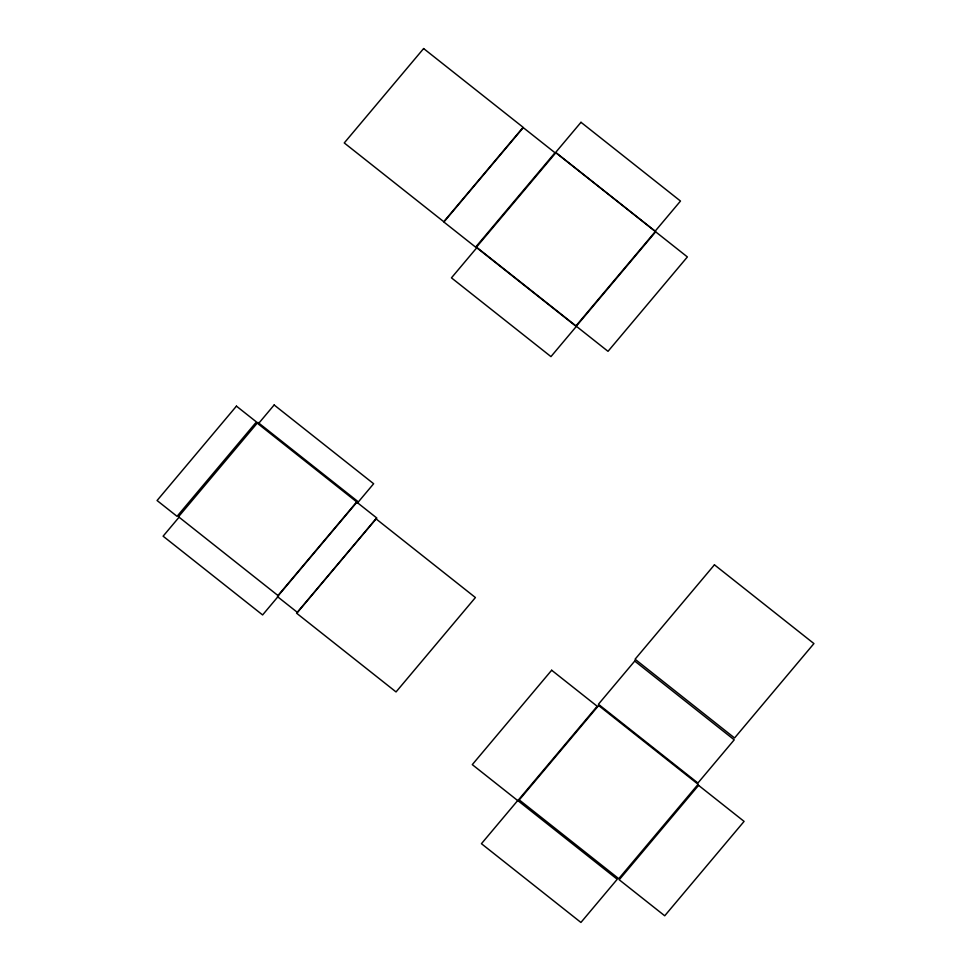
<?xml version="1.0" encoding="UTF-8"?>
<svg xmlns="http://www.w3.org/2000/svg" width="971" height="971" viewBox="0 0 971 971"><rect width="100%" height="100%" fill="white"/><g stroke="black" fill="none" stroke-linecap="round" stroke-linejoin="round"><path stroke-width="1.46" d="M179.052 517.227L163.104 536.186L262.607 614.946L278.543 595.988L178.506 516.754L257.873 422.349L357.377 501.109L277.997 595.514M423.623 48.55L344.256 142.943L443.747 221.704L523.126 127.31L423.623 48.55M236.439 406.133L157.071 500.526L177.05 516.341L256.429 421.948L236.439 406.133M274.15 404.98L258.213 423.939L357.704 502.699L373.641 483.74L274.15 404.98M523.272 127.638L443.893 222.031L475.62 247.144L554.987 152.75L523.272 127.638M580.998 122.297L555.679 152.398L655.17 231.159L680.489 201.058L580.998 122.297M555.849 152.738L476.482 247.132L575.973 325.892L655.34 231.499L555.849 152.738M476.773 247.751L451.454 277.852L550.958 356.612L576.264 326.511L476.773 247.751M356.855 502.238L277.475 596.631L297.466 612.458L376.833 518.053L356.855 502.238M375.923 518.769L296.556 613.174L396.047 691.935L475.414 597.541L375.923 518.769M655.656 231.814L576.289 326.22L608.016 351.332L687.383 256.939L655.656 231.814M551.662 670.233L472.294 764.626L517.81 800.662L597.177 706.257L551.662 670.233M714.438 564.819L635.07 659.224L734.562 737.984L813.929 643.579L714.438 564.819M634.731 661.069L598.415 704.254L697.906 783.014L734.222 739.829L634.731 661.069M517.737 800.505L481.434 843.69L580.925 922.45L617.24 879.265L517.737 800.505M598.634 705.529L519.267 799.922L618.758 878.682L698.125 784.289L598.634 705.529M698.574 785.357L619.207 879.762L664.722 915.787L744.089 821.393L698.574 785.357"/></g></svg>
